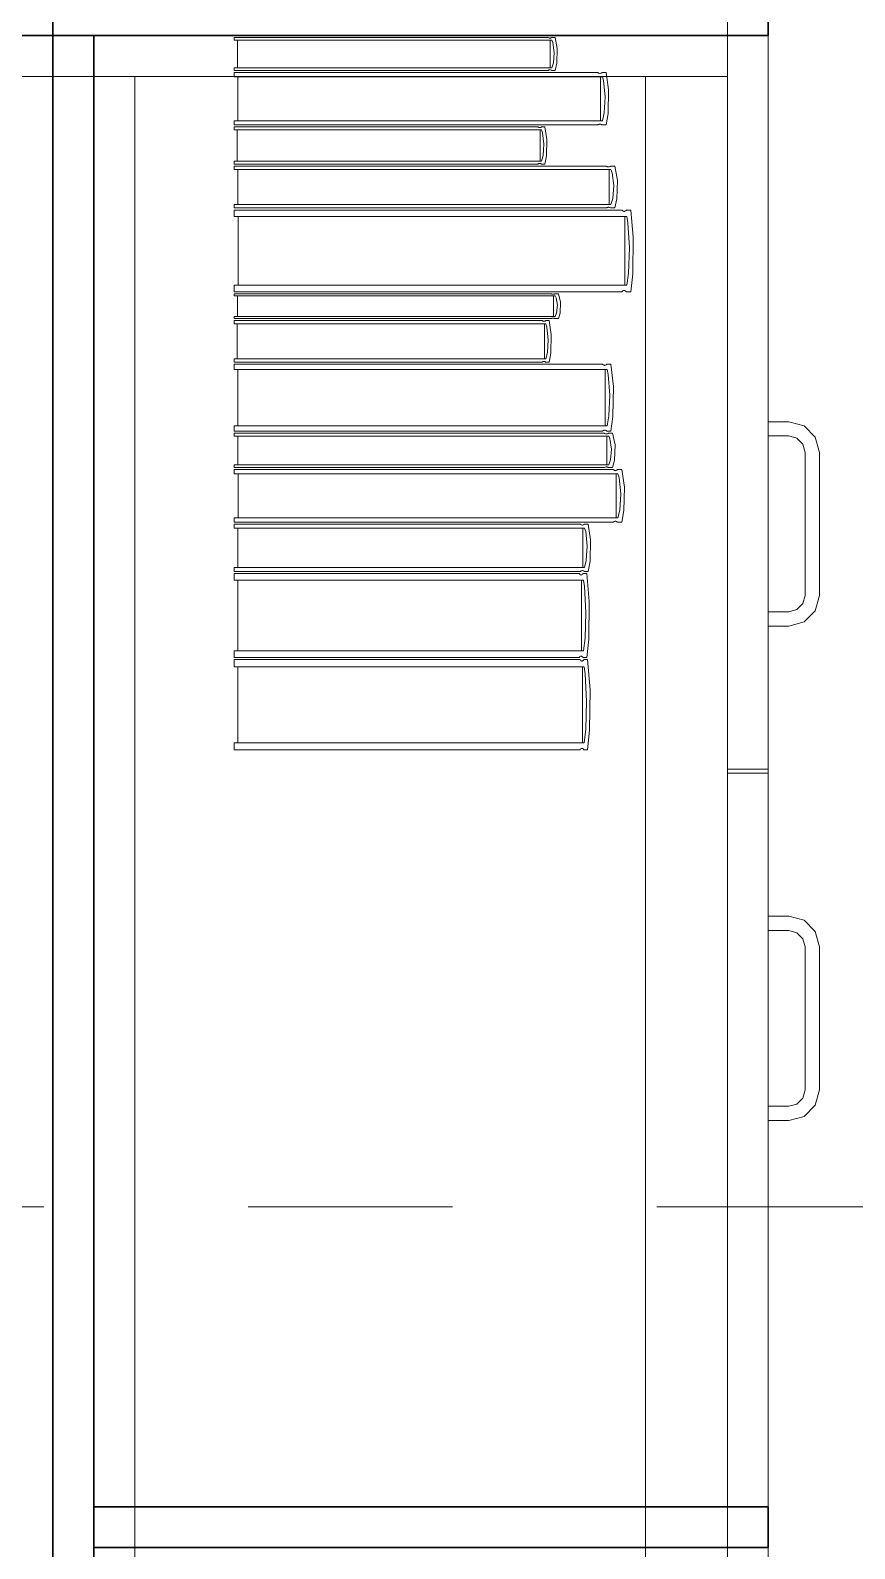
# Model space of a CAD drawing. Header units: inches. Extents: x -19 to 5698, y -728 to 92.
# Drawn here: x 105.66 to 106.063, y 34.24 to 34.983 of the extents above; entities that cross this region are included whole.
import ezdxf

# ---------------------------------------------------------------- set-up
doc = ezdxf.new("R2010")
doc.units = ezdxf.units.IN
doc.header["$MEASUREMENT"] = 0
doc.set_wipeout_variables(frame=1)
doc.linetypes.add('Punto & Raya', pattern=[0.65, 0.5, -0.075, 0, -0.075])
doc.linetypes.add('Wipeout_Contour', pattern=[1, 0, -1])
doc.layers.add('Interior - Mobiliario', color=7, linetype='Continuous')
doc.layers.add('Marcador - Secciones', color=7, linetype='Continuous')

msp = doc.modelspace()

# ---------------------------------------------------------------- linework, layer by layer
at = {"layer": 'Interior - Mobiliario', "color": 175, "linetype": 'Continuous', "lineweight": 13}
for p, q in [((105.69118, 34.98), (105.69118, 33.52)), ((106.00118, 34.98), (105.69118, 34.98)), ((105.91775, 34.96642), (105.91795, 34.97363)), ((106.00118, 33.52), (106.00118, 34.98)), ((105.91604, 34.96659), (105.91532, 34.96417)), ((105.91644, 34.97155), (105.91604, 34.96659)), ((105.91689, 34.96288), (105.91775, 34.96642)), ((105.96118, 34.96), (105.71118, 34.96)), ((105.91532, 34.96417), (105.75984, 34.96417)), ((105.75984, 34.96417), (105.75984, 34.96288)), ((105.75984, 34.96288), (105.91344, 34.96288)), ((105.93783, 34.96188), (105.75984, 34.96188)), ((105.75984, 34.96188), (105.75984, 34.95983)), ((105.75984, 34.95983), (105.94001, 34.95983)), ((105.76166, 34.95983), (105.76166, 34.93828)), ((105.91344, 34.96288), (105.91357, 34.96297)), ((105.91357, 34.96297), (105.91378, 34.96306)), ((105.91378, 34.96306), (105.914, 34.96312)), ((105.914, 34.96312), (105.91422, 34.96315)), ((105.91422, 34.96315), (105.91446, 34.96315)), ((105.91446, 34.96315), (105.91468, 34.96311)), ((105.91468, 34.96311), (105.9149, 34.96304)), ((105.9149, 34.96304), (105.9151, 34.96295)), ((105.9151, 34.96295), (105.91518, 34.96288)), ((105.91518, 34.96288), (105.91689, 34.96288)), ((105.93793, 34.96178), (105.93783, 34.96188)), ((105.93816, 34.96163), (105.93793, 34.96178)), ((105.93841, 34.96152), (105.93816, 34.96163)), ((105.93868, 34.96146), (105.93841, 34.96152)), ((105.93894, 34.96146), (105.93868, 34.96146)), ((105.93921, 34.9615), (105.93894, 34.96146)), ((105.9391, 34.93828), (105.9391, 34.95983)), ((105.93946, 34.9616), (105.93921, 34.9615)), ((105.9397, 34.96175), (105.93946, 34.9616)), ((105.93985, 34.96188), (105.9397, 34.96175)), ((105.94183, 34.96188), (105.93985, 34.96188)), ((105.94001, 34.95983), (105.94055, 34.95789)), ((105.94305, 34.95333), (105.94183, 34.96188)), ((106.00118, 34.96), (105.96118, 34.96)), ((105.94055, 34.95789), (105.9413, 34.95002)), ((105.94282, 34.94186), (105.94305, 34.95333)), ((105.9413, 34.95002), (105.94084, 34.94212)), ((105.94001, 34.93828), (105.75984, 34.93828)), ((105.75984, 34.93828), (105.75984, 34.93623)), ((105.75984, 34.93623), (105.93783, 34.93623)), ((105.93783, 34.93623), (105.93798, 34.93637)), ((105.93798, 34.93637), (105.93822, 34.93651)), ((105.93822, 34.93651), (105.93847, 34.93661)), ((105.93847, 34.93661), (105.93873, 34.93666)), ((105.93873, 34.93666), (105.939, 34.93665)), ((105.939, 34.93665), (105.93927, 34.93659)), ((105.93927, 34.93659), (105.93952, 34.93649)), ((105.93952, 34.93649), (105.93975, 34.93633)), ((105.93975, 34.93633), (105.93985, 34.93623)), ((105.93985, 34.93623), (105.94183, 34.93623)), ((105.94084, 34.94212), (105.94001, 34.93828)), ((105.94183, 34.93623), (105.94282, 34.94186)), ((105.90846, 34.93523), (105.75984, 34.93523)), ((105.75984, 34.93523), (105.75984, 34.93377)), ((105.75984, 34.93377), (105.91027, 34.93377)), ((105.76136, 34.93377), (105.76136, 34.91849)), ((105.90854, 34.93516), (105.90846, 34.93523)), ((105.90873, 34.93505), (105.90854, 34.93516)), ((105.90894, 34.93497), (105.90873, 34.93505)), ((105.90916, 34.93493), (105.90894, 34.93497)), ((105.90938, 34.93493), (105.90916, 34.93493)), ((105.90961, 34.93496), (105.90938, 34.93493)), ((105.90951, 34.91849), (105.90951, 34.93377)), ((105.90982, 34.93503), (105.90961, 34.93496)), ((105.91001, 34.93513), (105.90982, 34.93503)), ((105.91014, 34.93523), (105.91001, 34.93513)), ((105.91179, 34.93523), (105.91014, 34.93523)), ((105.91027, 34.93377), (105.91072, 34.9324)), ((105.91072, 34.9324), (105.91136, 34.92682)), ((105.91281, 34.92916), (105.91179, 34.93523)), ((105.91262, 34.92103), (105.91281, 34.92916)), ((105.91097, 34.92122), (105.91027, 34.91849)), ((105.91136, 34.92682), (105.91097, 34.92122)), ((105.91179, 34.91704), (105.91262, 34.92103)), ((105.91027, 34.91849), (105.75984, 34.91849)), ((105.75984, 34.91849), (105.75984, 34.91704)), ((105.75984, 34.91704), (105.90846, 34.91704)), ((105.94199, 34.91604), (105.75984, 34.91604)), ((105.75984, 34.91604), (105.75984, 34.9144)), ((105.75984, 34.9144), (105.94422, 34.9144)), ((105.7617, 34.9144), (105.7617, 34.89722)), ((105.90846, 34.91704), (105.90858, 34.91713)), ((105.90858, 34.91713), (105.90878, 34.91724)), ((105.90878, 34.91724), (105.90899, 34.91731)), ((105.90899, 34.91731), (105.90921, 34.91734)), ((105.90921, 34.91734), (105.90943, 34.91734)), ((105.90943, 34.91734), (105.90965, 34.9173)), ((105.90965, 34.9173), (105.90986, 34.91722)), ((105.90986, 34.91722), (105.91005, 34.91711)), ((105.91005, 34.91711), (105.91014, 34.91704)), ((105.91014, 34.91704), (105.91179, 34.91704)), ((105.94209, 34.91596), (105.94199, 34.91604)), ((105.94233, 34.91583), (105.94209, 34.91596)), ((105.94259, 34.91575), (105.94233, 34.91583)), ((105.94285, 34.9157), (105.94259, 34.91575)), ((105.94313, 34.91569), (105.94285, 34.9157)), ((105.9434, 34.91573), (105.94313, 34.91569)), ((105.94328, 34.89722), (105.94328, 34.9144)), ((105.94366, 34.91581), (105.9434, 34.91573)), ((105.9439, 34.91593), (105.94366, 34.91581)), ((105.94405, 34.91604), (105.9439, 34.91593)), ((105.94608, 34.91604), (105.94405, 34.91604)), ((105.94422, 34.9144), (105.94477, 34.91285)), ((105.94733, 34.90922), (105.94608, 34.91604)), ((105.94477, 34.91285), (105.94555, 34.90658)), ((105.94555, 34.90658), (105.94507, 34.90029)), ((105.9471, 34.90007), (105.94733, 34.90922)), ((105.94507, 34.90029), (105.94422, 34.89722)), ((105.94608, 34.89559), (105.9471, 34.90007)), ((105.94422, 34.89722), (105.75984, 34.89722)), ((105.75984, 34.89722), (105.75984, 34.89559)), ((105.75984, 34.89559), (105.94199, 34.89559)), ((105.94959, 34.89459), (105.75984, 34.89459)), ((105.75984, 34.89459), (105.75984, 34.89138)), ((105.75984, 34.89138), (105.95191, 34.89138)), ((105.76178, 34.89138), (105.76178, 34.85774)), ((105.94199, 34.89559), (105.94214, 34.8957)), ((105.94214, 34.8957), (105.94238, 34.89581)), ((105.94238, 34.89581), (105.94264, 34.89589)), ((105.94264, 34.89589), (105.94292, 34.89593)), ((105.94292, 34.89593), (105.94319, 34.89592)), ((105.94319, 34.89592), (105.94346, 34.89588)), ((105.94346, 34.89588), (105.94372, 34.89579)), ((105.94372, 34.89579), (105.94395, 34.89567)), ((105.94395, 34.89567), (105.94405, 34.89559)), ((105.94405, 34.89559), (105.94608, 34.89559)), ((105.9497, 34.89443), (105.94959, 34.89459)), ((105.94994, 34.89419), (105.9497, 34.89443)), ((105.95021, 34.89402), (105.94994, 34.89419)), ((105.95049, 34.89393), (105.95021, 34.89402)), ((105.95078, 34.89392), (105.95049, 34.89393)), ((105.95106, 34.89399), (105.95078, 34.89392)), ((105.95094, 34.85774), (105.95094, 34.89138)), ((105.95133, 34.89414), (105.95106, 34.89399)), ((105.95158, 34.89437), (105.95133, 34.89414)), ((105.95174, 34.89459), (105.95158, 34.89437)), ((105.95385, 34.89459), (105.95174, 34.89459)), ((105.95191, 34.89138), (105.95248, 34.88835)), ((105.95515, 34.88123), (105.95385, 34.89459)), ((105.95248, 34.88835), (105.95329, 34.87606)), ((105.95491, 34.86332), (105.95515, 34.88123)), ((105.95329, 34.87606), (105.9528, 34.86374)), ((105.9528, 34.86374), (105.95191, 34.85774)), ((105.95385, 34.85453), (105.95491, 34.86332)), ((105.95191, 34.85774), (105.75984, 34.85774)), ((105.75984, 34.85774), (105.75984, 34.85453)), ((105.75984, 34.85453), (105.94959, 34.85453)), ((105.94959, 34.85453), (105.94975, 34.85475)), ((105.94975, 34.85475), (105.95, 34.85498)), ((105.95, 34.85498), (105.95027, 34.85513)), ((105.95027, 34.85513), (105.95055, 34.8552)), ((105.95055, 34.8552), (105.95084, 34.85519)), ((105.95084, 34.85519), (105.95112, 34.8551)), ((105.95112, 34.8551), (105.95139, 34.85493)), ((105.95139, 34.85493), (105.95163, 34.85469)), ((105.95163, 34.85469), (105.95174, 34.85453)), ((105.95174, 34.85453), (105.95385, 34.85453)), ((105.91498, 34.85353), (105.75984, 34.85353)), ((105.75984, 34.85353), (105.75984, 34.85257)), ((105.75984, 34.85257), (105.91688, 34.85257)), ((105.76142, 34.85257), (105.76142, 34.84246)), ((105.91507, 34.85349), (105.91498, 34.85353)), ((105.91527, 34.85341), (105.91507, 34.85349)), ((105.91549, 34.85336), (105.91527, 34.85341)), ((105.91572, 34.85334), (105.91549, 34.85336)), ((105.91595, 34.85333), (105.91572, 34.85334)), ((105.91618, 34.85335), (105.91595, 34.85333)), ((105.91609, 34.84246), (105.91609, 34.85257)), ((105.9164, 34.8534), (105.91618, 34.85335)), ((105.91661, 34.85347), (105.9164, 34.8534)), ((105.91674, 34.85353), (105.91661, 34.85347)), ((105.91846, 34.85353), (105.91674, 34.85353)), ((105.91688, 34.85257), (105.91735, 34.85166)), ((105.91735, 34.85166), (105.91801, 34.84797)), ((105.91801, 34.84797), (105.91761, 34.84426)), ((105.91953, 34.84952), (105.91846, 34.85353)), ((105.91933, 34.84414), (105.91953, 34.84952)), ((105.91688, 34.84246), (105.75984, 34.84246)), ((105.75984, 34.84246), (105.75984, 34.8415)), ((105.75984, 34.8415), (105.91498, 34.8415)), ((105.91057, 34.8405), (105.75984, 34.8405)), ((105.75984, 34.8405), (105.75984, 34.83886)), ((105.91066, 34.84042), (105.91057, 34.8405)), ((105.91085, 34.84029), (105.91066, 34.84042)), ((105.91106, 34.84021), (105.91085, 34.84029)), ((105.91128, 34.84016), (105.91106, 34.84021)), ((105.91151, 34.84015), (105.91128, 34.84016)), ((105.91174, 34.84019), (105.91151, 34.84015)), ((105.91195, 34.84027), (105.91174, 34.84019)), ((105.91215, 34.84039), (105.91195, 34.84027)), ((105.91228, 34.8405), (105.91215, 34.84039)), ((105.91395, 34.8405), (105.91228, 34.8405)), ((105.91499, 34.8337), (105.91395, 34.8405)), ((105.91498, 34.8415), (105.91511, 34.84156)), ((105.91511, 34.84156), (105.91532, 34.84163)), ((105.91532, 34.84163), (105.91554, 34.84167)), ((105.91554, 34.84167), (105.91577, 34.8417)), ((105.91577, 34.8417), (105.916, 34.84169)), ((105.916, 34.84169), (105.91623, 34.84167)), ((105.91623, 34.84167), (105.91645, 34.84162)), ((105.91645, 34.84162), (105.91665, 34.84154)), ((105.91665, 34.84154), (105.91674, 34.8415)), ((105.91674, 34.8415), (105.91846, 34.8415)), ((105.91761, 34.84426), (105.91688, 34.84246)), ((105.91846, 34.8415), (105.91933, 34.84414)), ((105.75984, 34.83886), (105.91241, 34.83886)), ((105.76138, 34.83886), (105.76138, 34.82175)), ((105.91164, 34.82175), (105.91164, 34.83886)), ((105.91241, 34.83886), (105.91287, 34.83732)), ((105.91287, 34.83732), (105.91351, 34.83107)), ((105.9148, 34.82459), (105.91499, 34.8337)), ((105.91312, 34.8248), (105.91241, 34.82175)), ((105.91351, 34.83107), (105.91312, 34.8248)), ((105.91395, 34.82012), (105.9148, 34.82459)), ((105.91241, 34.82175), (105.75984, 34.82175)), ((105.75984, 34.82175), (105.75984, 34.82012)), ((105.75984, 34.82012), (105.91057, 34.82012)), ((105.94013, 34.81912), (105.75984, 34.81912)), ((105.75984, 34.81912), (105.75984, 34.81649)), ((105.91057, 34.82012), (105.9107, 34.82023)), ((105.9107, 34.82023), (105.9109, 34.82034)), ((105.9109, 34.82034), (105.91111, 34.82042)), ((105.91111, 34.82042), (105.91133, 34.82046)), ((105.91133, 34.82046), (105.91156, 34.82045)), ((105.91156, 34.82045), (105.91178, 34.82041)), ((105.91178, 34.82041), (105.912, 34.82032)), ((105.912, 34.82032), (105.91219, 34.8202)), ((105.91219, 34.8202), (105.91228, 34.82012)), ((105.91228, 34.82012), (105.91395, 34.82012)), ((105.94024, 34.81899), (105.94013, 34.81912)), ((105.94047, 34.81879), (105.94024, 34.81899)), ((105.94072, 34.81865), (105.94047, 34.81879)), ((105.94099, 34.81858), (105.94072, 34.81865)), ((105.94126, 34.81857), (105.94099, 34.81858)), ((105.94153, 34.81863), (105.94126, 34.81857)), ((105.94179, 34.81875), (105.94153, 34.81863)), ((105.94202, 34.81894), (105.94179, 34.81875)), ((105.94218, 34.81912), (105.94202, 34.81894)), ((105.94418, 34.81912), (105.94218, 34.81912)), ((105.94542, 34.80818), (105.94418, 34.81912)), ((105.75984, 34.81649), (105.94234, 34.81649)), ((105.76168, 34.81649), (105.76168, 34.78894)), ((105.94141, 34.78894), (105.94141, 34.81649)), ((105.94234, 34.81649), (105.94288, 34.81401)), ((105.94288, 34.81401), (105.94365, 34.80395)), ((105.94365, 34.80395), (105.94318, 34.79385)), ((105.94519, 34.79351), (105.94542, 34.80818)), ((105.94234, 34.78894), (105.75984, 34.78894)), ((105.75984, 34.78894), (105.75984, 34.78632)), ((105.94318, 34.79385), (105.94234, 34.78894)), ((105.94418, 34.78632), (105.94519, 34.79351)), ((106.03118, 34.791), (106.02118, 34.791)), ((106.02118, 34.791), (106.02118, 34.784)), ((106.03868, 34.78899), (106.03118, 34.791)), ((106.04417, 34.7835), (106.03868, 34.78899)), ((105.75984, 34.78632), (105.94013, 34.78632)), ((105.94093, 34.78532), (105.75984, 34.78532)), ((105.75984, 34.78532), (105.75984, 34.78398)), ((105.75984, 34.78398), (105.94314, 34.78398)), ((105.76169, 34.78398), (105.76169, 34.76989)), ((105.94013, 34.78632), (105.94029, 34.78649)), ((105.94029, 34.78649), (105.94052, 34.78668)), ((105.94052, 34.78668), (105.94078, 34.78681)), ((105.94078, 34.78681), (105.94105, 34.78687)), ((105.94103, 34.78525), (105.94093, 34.78532)), ((105.94127, 34.78515), (105.94103, 34.78525)), ((105.94105, 34.78687), (105.94132, 34.78686)), ((105.94152, 34.78508), (105.94127, 34.78515)), ((105.94132, 34.78686), (105.94159, 34.78678)), ((105.94179, 34.78504), (105.94152, 34.78508)), ((105.94159, 34.78678), (105.94184, 34.78664)), ((105.94206, 34.78504), (105.94179, 34.78504)), ((105.94184, 34.78664), (105.94207, 34.78645)), ((105.94233, 34.78507), (105.94206, 34.78504)), ((105.94207, 34.78645), (105.94218, 34.78632)), ((105.94218, 34.78632), (105.94418, 34.78632)), ((105.94222, 34.76989), (105.94222, 34.78398)), ((105.94259, 34.78513), (105.94233, 34.78507)), ((105.94283, 34.78523), (105.94259, 34.78513)), ((105.94298, 34.78532), (105.94283, 34.78523)), ((105.94499, 34.78532), (105.94298, 34.78532)), ((105.94314, 34.78398), (105.94369, 34.78271)), ((105.94369, 34.78271), (105.94447, 34.77756)), ((105.94624, 34.77973), (105.94499, 34.78532)), ((106.02118, 34.784), (106.03118, 34.784)), ((106.03118, 34.784), (106.03518, 34.78293)), ((106.03518, 34.78293), (106.03811, 34.78)), ((106.03811, 34.78), (106.03918, 34.776)), ((106.04618, 34.776), (106.04417, 34.7835)), ((105.94399, 34.7724), (105.94314, 34.76989)), ((105.94447, 34.77756), (105.94399, 34.7724)), ((105.94601, 34.77223), (105.94624, 34.77973)), ((106.03918, 34.776), (106.03918, 34.706)), ((106.04618, 34.706), (106.04618, 34.776)), ((105.94314, 34.76989), (105.75984, 34.76989)), ((105.75984, 34.76989), (105.75984, 34.76855)), ((105.75984, 34.76855), (105.94093, 34.76855)), ((105.94537, 34.76755), (105.75984, 34.76755)), ((105.75984, 34.76755), (105.75984, 34.76549)), ((105.75984, 34.76549), (105.94764, 34.76549)), ((105.76174, 34.76549), (105.76174, 34.74387)), ((105.94093, 34.76855), (105.94108, 34.76864)), ((105.94108, 34.76864), (105.94132, 34.76874)), ((105.94132, 34.76874), (105.94158, 34.7688)), ((105.94158, 34.7688), (105.94185, 34.76883)), ((105.94185, 34.76883), (105.94212, 34.76883)), ((105.94212, 34.76883), (105.94239, 34.76879)), ((105.94239, 34.76879), (105.94265, 34.76872)), ((105.94265, 34.76872), (105.94288, 34.76862)), ((105.94288, 34.76862), (105.94298, 34.76855)), ((105.94298, 34.76855), (105.94499, 34.76855)), ((105.94499, 34.76855), (105.94601, 34.77223)), ((105.94548, 34.76745), (105.94537, 34.76755)), ((105.94572, 34.7673), (105.94548, 34.76745)), ((105.94598, 34.76719), (105.94572, 34.7673)), ((105.94625, 34.76713), (105.94598, 34.76719)), ((105.94653, 34.76712), (105.94625, 34.76713)), ((105.94681, 34.76717), (105.94653, 34.76712)), ((105.94669, 34.74387), (105.94669, 34.76549)), ((105.94707, 34.76727), (105.94681, 34.76717)), ((105.94732, 34.76741), (105.94707, 34.76727)), ((105.94748, 34.76755), (105.94732, 34.76741)), ((105.94954, 34.76755), (105.94748, 34.76755)), ((105.94764, 34.76549), (105.9482, 34.76354)), ((105.95081, 34.75897), (105.94954, 34.76755)), ((105.9482, 34.76354), (105.94899, 34.75565)), ((105.95058, 34.74746), (105.95081, 34.75897)), ((105.94899, 34.75565), (105.94851, 34.74773)), ((105.94764, 34.74387), (105.75984, 34.74387)), ((105.75984, 34.74387), (105.75984, 34.74181)), ((105.94851, 34.74773), (105.94764, 34.74387)), ((105.94954, 34.74181), (105.95058, 34.74746)), ((105.75984, 34.74181), (105.94537, 34.74181)), ((105.92924, 34.74081), (105.75984, 34.74081)), ((105.75984, 34.74081), (105.75984, 34.73896)), ((105.75984, 34.73896), (105.93131, 34.73896)), ((105.76157, 34.73896), (105.76157, 34.71957)), ((105.92934, 34.74072), (105.92924, 34.74081)), ((105.92956, 34.74058), (105.92934, 34.74072)), ((105.9298, 34.74048), (105.92956, 34.74058)), ((105.93005, 34.74043), (105.9298, 34.74048)), ((105.9303, 34.74043), (105.93005, 34.74043)), ((105.93055, 34.74047), (105.9303, 34.74043)), ((105.93045, 34.71957), (105.93045, 34.73896)), ((105.9308, 34.74056), (105.93055, 34.74047)), ((105.93102, 34.74069), (105.9308, 34.74056)), ((105.93116, 34.74081), (105.93102, 34.74069)), ((105.93304, 34.74081), (105.93116, 34.74081)), ((105.93131, 34.73896), (105.93183, 34.73721)), ((105.93183, 34.73721), (105.93255, 34.73013)), ((105.93421, 34.73311), (105.93304, 34.74081)), ((105.94537, 34.74181), (105.94553, 34.74195)), ((105.94553, 34.74195), (105.94577, 34.7421)), ((105.94577, 34.7421), (105.94604, 34.74219)), ((105.94604, 34.74219), (105.94632, 34.74224)), ((105.94632, 34.74224), (105.9466, 34.74224)), ((105.9466, 34.74224), (105.94687, 34.74218)), ((105.94687, 34.74218), (105.94713, 34.74207)), ((105.94713, 34.74207), (105.94737, 34.74191)), ((105.94737, 34.74191), (105.94748, 34.74181)), ((105.94748, 34.74181), (105.94954, 34.74181)), ((105.93255, 34.73013), (105.93211, 34.72302)), ((105.93399, 34.72278), (105.93421, 34.73311)), ((105.93211, 34.72302), (105.93131, 34.71957)), ((105.93304, 34.71772), (105.93399, 34.72278)), ((105.93131, 34.71957), (105.75984, 34.71957)), ((105.75984, 34.71957), (105.75984, 34.71772)), ((105.75984, 34.71772), (105.92924, 34.71772)), ((105.92867, 34.71672), (105.75984, 34.71672)), ((105.75984, 34.71672), (105.75984, 34.71343)), ((105.75984, 34.71343), (105.93073, 34.71343)), ((105.76156, 34.71343), (105.76156, 34.67885)), ((105.92876, 34.71656), (105.92867, 34.71672)), ((105.92898, 34.71631), (105.92876, 34.71656)), ((105.92922, 34.71613), (105.92898, 34.71631)), ((105.92947, 34.71604), (105.92922, 34.71613)), ((105.92924, 34.71772), (105.92939, 34.71784)), ((105.92939, 34.71784), (105.92961, 34.71797)), ((105.92972, 34.71603), (105.92947, 34.71604)), ((105.92961, 34.71797), (105.92985, 34.71806)), ((105.92997, 34.71611), (105.92972, 34.71603)), ((105.92985, 34.71806), (105.9301, 34.7181)), ((105.92987, 34.67885), (105.92987, 34.71343)), ((105.93022, 34.71626), (105.92997, 34.71611)), ((105.9301, 34.7181), (105.93036, 34.7181)), ((105.93044, 34.7165), (105.93022, 34.71626)), ((105.93036, 34.7181), (105.93061, 34.71805)), ((105.93058, 34.71672), (105.93044, 34.7165)), ((105.93246, 34.71672), (105.93058, 34.71672)), ((105.93061, 34.71805), (105.93085, 34.71795)), ((105.93073, 34.71343), (105.93124, 34.7103)), ((105.93085, 34.71795), (105.93107, 34.71781)), ((105.93107, 34.71781), (105.93116, 34.71772)), ((105.93116, 34.71772), (105.93304, 34.71772)), ((105.93362, 34.70299), (105.93246, 34.71672)), ((105.93124, 34.7103), (105.93196, 34.69769)), ((106.03918, 34.706), (106.03811, 34.702)), ((106.04417, 34.6985), (106.04618, 34.706)), ((105.9334, 34.68459), (105.93362, 34.70299)), ((106.03518, 34.69907), (106.03118, 34.698)), ((106.03811, 34.702), (106.03518, 34.69907)), ((106.03868, 34.69301), (106.04417, 34.6985)), ((105.93196, 34.69769), (105.93152, 34.68502)), ((106.02118, 34.698), (106.02118, 34.691)), ((106.03118, 34.698), (106.02118, 34.698)), ((106.02118, 34.691), (106.03118, 34.691)), ((106.03118, 34.691), (106.03868, 34.69301)), ((105.93152, 34.68502), (105.93073, 34.67885)), ((105.93246, 34.67556), (105.9334, 34.68459)), ((105.93073, 34.67885), (105.75984, 34.67885)), ((105.75984, 34.67885), (105.75984, 34.67556)), ((105.92881, 34.67578), (105.92903, 34.67602)), ((105.92903, 34.67602), (105.92927, 34.67617)), ((105.92927, 34.67617), (105.92952, 34.67625)), ((105.92952, 34.67625), (105.92978, 34.67624)), ((105.92978, 34.67624), (105.93003, 34.67614)), ((105.93003, 34.67614), (105.93027, 34.67597)), ((105.93027, 34.67597), (105.93048, 34.67572)), ((105.75984, 34.67556), (105.92867, 34.67556)), ((105.92901, 34.67456), (105.75984, 34.67456)), ((105.75984, 34.67456), (105.75984, 34.67103)), ((105.75984, 34.67103), (105.93107, 34.67103)), ((105.76157, 34.67103), (105.76157, 34.63391)), ((105.92867, 34.67556), (105.92881, 34.67578)), ((105.9291, 34.67439), (105.92901, 34.67456)), ((105.92932, 34.67412), (105.9291, 34.67439)), ((105.92956, 34.67393), (105.92932, 34.67412)), ((105.92981, 34.67383), (105.92956, 34.67393)), ((105.93006, 34.67382), (105.92981, 34.67383)), ((105.93032, 34.6739), (105.93006, 34.67382)), ((105.93021, 34.63391), (105.93021, 34.67103)), ((105.93056, 34.67407), (105.93032, 34.6739)), ((105.93048, 34.67572), (105.93058, 34.67556)), ((105.93078, 34.67432), (105.93056, 34.67407)), ((105.93058, 34.67556), (105.93246, 34.67556)), ((105.93092, 34.67456), (105.93078, 34.67432)), ((105.9328, 34.67456), (105.93092, 34.67456)), ((105.93107, 34.67103), (105.93159, 34.66767)), ((105.93397, 34.65983), (105.9328, 34.67456)), ((105.93159, 34.66767), (105.93231, 34.65413)), ((105.93231, 34.65413), (105.93187, 34.64053)), ((105.93375, 34.64007), (105.93397, 34.65983)), ((105.93187, 34.64053), (105.93107, 34.63391)), ((105.9328, 34.63038), (105.93375, 34.64007)), ((105.93107, 34.63391), (105.75984, 34.63391)), ((105.75984, 34.63391), (105.75984, 34.63038)), ((105.75984, 34.63038), (105.92901, 34.63038)), ((105.92901, 34.63038), (105.92915, 34.63061)), ((105.92915, 34.63061), (105.92937, 34.63087)), ((105.92937, 34.63087), (105.92961, 34.63103)), ((105.92961, 34.63103), (105.92987, 34.63111)), ((105.92987, 34.63111), (105.93012, 34.6311)), ((105.93012, 34.6311), (105.93037, 34.631)), ((105.93037, 34.631), (105.93061, 34.63082)), ((105.93061, 34.63082), (105.93083, 34.63055)), ((105.93083, 34.63055), (105.93092, 34.63038)), ((105.93092, 34.63038), (105.9328, 34.63038)), ((106.02118, 34.621), (106.00118, 34.621)), ((106.02118, 34.619), (106.00118, 34.619)), ((106.02118, 34.549), (106.03118, 34.549)), ((106.02118, 34.542), (106.02118, 34.549)), ((106.03118, 34.549), (106.03868, 34.54699)), ((106.03868, 34.54699), (106.04417, 34.5415)), ((106.03118, 34.542), (106.02118, 34.542)), ((106.03518, 34.54093), (106.03118, 34.542)), ((106.03811, 34.538), (106.03518, 34.54093)), ((106.03918, 34.534), (106.03811, 34.538)), ((106.04417, 34.5415), (106.04618, 34.534)), ((106.03918, 34.464), (106.03918, 34.534)), ((106.04618, 34.534), (106.04618, 34.464)), ((106.03811, 34.46), (106.03918, 34.464)), ((106.04618, 34.464), (106.04417, 34.4565)), ((106.02118, 34.456), (106.03118, 34.456)), ((106.02118, 34.449), (106.02118, 34.456)), ((106.03118, 34.456), (106.03518, 34.45707)), ((106.03518, 34.45707), (106.03811, 34.46)), ((106.04417, 34.4565), (106.03868, 34.45101)), ((106.03118, 34.449), (106.02118, 34.449)), ((106.03868, 34.45101), (106.03118, 34.449))]:
    msp.add_line(p, q, dxfattribs=at)

# ---------------------------------------------------------------- next in the draw order: wipeouts: each hides what was drawn before it
at = {"color": 254, "linetype": 'Wipeout_Contour', "lineweight": 0, "ltscale": 3272.530273}
msp.add_wipeout([(106.02118, 34.24), (106.02118, 34.26), (105.69118, 34.26), (105.69118, 34.24)], dxfattribs=at).dxf.layer = 'Interior - Mobiliario'

# ---------------------------------------------------------------- next in the draw order: linework, layer by layer
at = {"layer": 'Interior - Mobiliario', "color": 175, "linetype": 'Continuous', "lineweight": 13}
for p, q in [((105.71118, 33.54), (105.71118, 34.96)), ((105.96118, 34.96), (105.96118, 33.54)), ((106.00118, 33.54), (106.00118, 34.96)), ((106.00118, 34.26), (106.00118, 34.619)), ((106.02118, 34.26), (106.02118, 34.619)), ((105.69118, 34.26), (105.69118, 34.24)), ((106.02118, 34.26), (105.69118, 34.26)), ((106.02118, 34.26), (106.00118, 34.26)), ((106.02118, 34.24), (106.02118, 34.26)), ((106.02118, 34.24), (106.02118, 34.26)), ((105.69118, 34.24), (106.02118, 34.24)), ((106.00118, 34.24), (106.00118, 33.881)), ((106.02118, 34.24), (106.00118, 34.24)), ((106.02118, 34.24), (106.02118, 33.881))]:
    msp.add_line(p, q, dxfattribs=at)
at = {"layer": 'Interior - Mobiliario', "color": 175, "linetype": 'Continuous', "lineweight": 30}
for p, q in [((106.02118, 34.26), (105.69118, 34.26)), ((105.69118, 34.26), (105.69118, 34.24)), ((106.02118, 34.26), (106.02118, 34.24)), ((106.02118, 34.24), (105.69118, 34.24))]:
    msp.add_line(p, q, dxfattribs=at)

# ---------------------------------------------------------------- next in the draw order: wipeouts: each hides what was drawn before it
at = {"color": 254, "linetype": 'Wipeout_Contour', "lineweight": 0, "ltscale": 3271.832129}
msp.add_wipeout([(105.69118, 33.52), (105.69118, 34.98), (105.67118, 34.98), (105.67118, 33.52)], dxfattribs=at).dxf.layer = 'Interior - Mobiliario'

# ---------------------------------------------------------------- next in the draw order: linework, layer by layer
at = {"layer": 'Interior - Mobiliario', "color": 175, "linetype": 'Continuous', "lineweight": 30}
for p, q in [((105.69118, 34.98), (105.67118, 34.98)), ((105.67118, 34.98), (105.67118, 33.52)), ((105.69118, 34.98), (105.69118, 33.52))]:
    msp.add_line(p, q, dxfattribs=at)
at = {"layer": 'Interior - Mobiliario', "color": 175, "linetype": 'Continuous', "lineweight": 13}
for p, q in [((105.67118, 34.98), (105.67118, 33.52)), ((105.69118, 34.98), (105.67118, 34.98)), ((105.69118, 33.52), (105.69118, 34.98)), ((105.67118, 34.96), (105.67118, 33.54)), ((105.71118, 34.96), (105.67118, 34.96)), ((105.69118, 34.26), (105.69118, 34.24)), ((106.02118, 34.26), (105.69118, 34.26)), ((105.69118, 34.24), (106.02118, 34.24))]:
    msp.add_line(p, q, dxfattribs=at)

# ---------------------------------------------------------------- next in the draw order: wipeouts: each hides what was drawn before it
at = {"color": 254, "linetype": 'Wipeout_Contour', "lineweight": 0, "ltscale": 3272.615561}
msp.add_wipeout([(106.02118, 34.98), (106.02118, 35), (105.67118, 35), (105.67118, 34.98)], dxfattribs=at).dxf.layer = 'Interior - Mobiliario'

# ---------------------------------------------------------------- next in the draw order: linework, layer by layer
at = {"layer": 'Interior - Mobiliario', "color": 175, "linetype": 'Continuous', "lineweight": 30}
for p, q in [((105.67118, 35), (105.67118, 34.98)), ((106.02118, 35), (106.02118, 34.98)), ((106.02118, 34.98), (105.67118, 34.98))]:
    msp.add_line(p, q, dxfattribs=at)
at = {"layer": 'Interior - Mobiliario', "color": 175, "linetype": 'Continuous', "lineweight": 13}
for p, q in [((105.67118, 35), (105.67118, 34.98)), ((105.67118, 35), (105.67118, 34.96)), ((105.67118, 33.5), (105.67118, 35)), ((106.00118, 34.96), (106.00118, 35)), ((106.02118, 34.98), (106.02118, 35)), ((106.02118, 35), (106.02118, 33.5)), ((105.67118, 34.98), (106.02118, 34.98)), ((105.67118, 34.98), (105.67118, 33.52)), ((106.02118, 34.98), (105.67118, 34.98)), ((105.69118, 34.98), (105.69118, 33.52)), ((106.02118, 34.98), (105.69118, 34.98)), ((105.69118, 34.98), (105.69118, 33.52)), ((106.00118, 34.98), (105.69118, 34.98)), ((105.69118, 34.98), (105.69118, 33.52)), ((106.00118, 34.98), (105.69118, 34.98)), ((105.91344, 34.979), (105.75984, 34.979)), ((105.75984, 34.979), (105.75984, 34.97771)), ((105.75984, 34.97771), (105.91532, 34.97771)), ((105.76141, 34.97771), (105.76141, 34.96417)), ((105.91353, 34.97894), (105.91344, 34.979)), ((105.91373, 34.97884), (105.91353, 34.97894)), ((105.91395, 34.97877), (105.91373, 34.97884)), ((105.91417, 34.97873), (105.91395, 34.97877)), ((105.9144, 34.97873), (105.91417, 34.97873)), ((105.91463, 34.97876), (105.9144, 34.97873)), ((105.91454, 34.96417), (105.91454, 34.97771)), ((105.91485, 34.97882), (105.91463, 34.97876)), ((105.91505, 34.97891), (105.91485, 34.97882)), ((105.91518, 34.979), (105.91505, 34.97891)), ((105.91689, 34.979), (105.91518, 34.979)), ((105.91532, 34.97771), (105.91579, 34.97649)), ((105.91579, 34.97649), (105.91644, 34.97155)), ((105.91795, 34.97363), (105.91689, 34.979)), ((106.00118, 33.52), (106.00118, 34.98)), ((106.00118, 33.52), (106.00118, 34.98)), ((106.00118, 34.98), (106.00118, 34.621)), ((106.02118, 34.98), (106.00118, 34.98)), ((106.02118, 33.52), (106.02118, 34.98)), ((106.02118, 33.52), (106.02118, 34.98)), ((106.02118, 34.98), (106.02118, 34.621))]:
    msp.add_line(p, q, dxfattribs=at)

# ---------------------------------------------------------------- next in the draw order: wipeouts: each hides what was drawn before it
at = {"color": 254, "linetype": 'Wipeout_Contour', "lineweight": 0, "ltscale": 3271.7522}
msp.add_wipeout([(105.65118, 33.52), (105.67118, 33.52), (105.67118, 34.98), (105.65118, 34.98)], dxfattribs=at).dxf.layer = 'Interior - Mobiliario'

# ---------------------------------------------------------------- next in the draw order: linework, layer by layer
at = {"layer": 'Interior - Mobiliario', "color": 175, "linetype": 'Continuous', "lineweight": 30}
for p, q in [((105.65118, 34.98), (105.67118, 34.98)), ((105.67118, 34.98), (105.67118, 33.52))]:
    msp.add_line(p, q, dxfattribs=at)
at = {"layer": 'Interior - Mobiliario', "color": 175, "linetype": 'Continuous', "lineweight": 13}
for p, q in [((105.65118, 34.98), (105.67118, 34.98)), ((105.67118, 34.98), (105.67118, 33.52)), ((105.63118, 34.96), (105.67118, 34.96)), ((105.67118, 34.96), (105.67118, 33.54))]:
    msp.add_line(p, q, dxfattribs=at)
at = {"layer": 'Marcador - Secciones', "color": 251, "linetype": 'Punto & Raya', "lineweight": 13, "true_color": 0x636466}
msp.add_line((97.16665, 34.40671), (148.44025, 34.40671), dxfattribs=at)

# ---------------------------------------------------------------- next in the draw order: wipeouts: each hides what was drawn before it
at = {"color": 254, "linetype": 'Wipeout_Contour', "lineweight": 0, "ltscale": 3271.216842}
msp.add_wipeout([(105.32118, 34.98), (105.67118, 34.98), (105.67118, 35), (105.32118, 35)], dxfattribs=at).dxf.layer = 'Interior - Mobiliario'

# ---------------------------------------------------------------- next in the draw order: linework, layer by layer
at = {"layer": 'Interior - Mobiliario', "color": 175, "linetype": 'Continuous', "lineweight": 30}
for p in [(105.67118, 35), (105.32118, 34.98)]:
    msp.add_line(p, (105.67118, 34.98), dxfattribs=at)
at = {"layer": 'Interior - Mobiliario', "color": 175, "linetype": 'Continuous', "lineweight": 13}
for p, q in [((105.67118, 35), (105.67118, 34.98)), ((105.67118, 35), (105.67118, 34.96)), ((105.67118, 33.5), (105.67118, 35)), ((105.67118, 34.98), (105.32118, 34.98)), ((105.32118, 34.98), (105.67118, 34.98)), ((105.67118, 34.98), (105.67118, 33.52))]:
    msp.add_line(p, q, dxfattribs=at)

doc.saveas('drawing.dxf')
